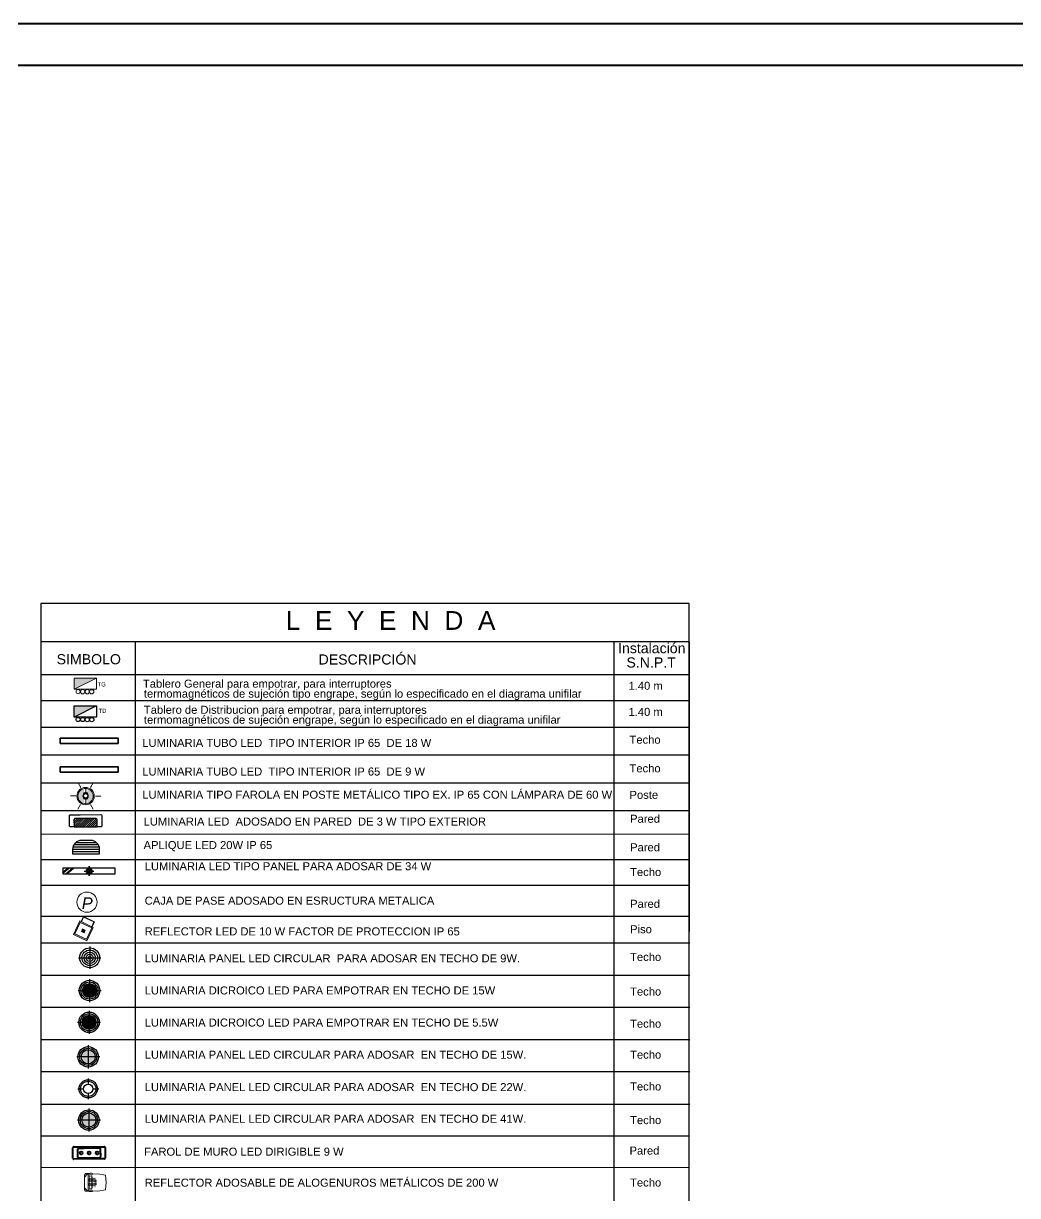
# Model space of a CAD drawing. Header units: metres. Extents: x 44 to 146, y 191 to 279.
# Drawn here: x 80.38 to 92.3, y 264.78 to 278.84 of the extents above; entities that cross this region are included whole.
import ezdxf
from ezdxf.enums import TextEntityAlignment as Align
from ezdxf.lldxf.tags import DXFTag

# ---------------------------------------------------------------- set-up
doc = ezdxf.new("R2010")
doc.units = ezdxf.units.M
doc.set_wipeout_variables(frame=1)
for name, pattern in [('CONTINUA', [0]), ('HIDDEN2', [0.1875, 0.125, -0.0625]), ('TRAZOS2', [0.375, 0.25, -0.125])]:
    doc.linetypes.add(name, pattern=pattern)
for name, color, linetype in [('.', 40, 'Continuous'), ('ALUMBRADO', 1, 'Continuous'), ('IE-LEYENDA', 142, 'Continuous'), ('RED DE HUMO', 32, 'ACI')]:
    doc.layers.add(name, color=color, linetype=linetype)
for name, color, linetype, lineweight in [('A-DOOR', 31, 'Continuous', 18), ('alumbrado exterior', 3, 'Continuous', 15), ('Artefactos', 1, 'Continuous', 9), ('Capa1', 7, 'Continuous', 5), ('circ-alumb', 4, 'Continuous', 35), ('ROTULO', 253, 'Continuous', 0), ('TOMACORRIENTE', 5, 'HIDDEN2', 30)]:
    doc.layers.add(name, color=color, linetype=linetype, lineweight=lineweight)
doc.styles.add('ESC50', font='ariali.ttf', dxfattribs={"height": 0.05})
doc.styles.get("Standard").update_dxf_attribs({"font": 'arial.ttf'})
doc.styles.add('style1', font='arial.ttf')
tags = doc.linetypes.add('ACI', pattern='A,0.5,-0.2,["ACI",Standard,S=0.1,R=0,X=-0.1,Y=-0.05],-0.25', length=0.95).pattern_tags.tags
tags[6] = DXFTag(74, 10)

# ---------------------------------------------------------------- blocks, each defined once
blk = doc.blocks.new('TD ALUMBRADO 1')
at = {"layer": 'ALUMBRADO'}
h = blk.add_hatch(color=256, dxfattribs=at)
h.dxf.hatch_style = 1
h.paths.add_polyline_path([(0.2500000000000001, 0.25), (-0.25, 3.061616997868383e-17), (-0.25, 0.2500000000000001)])
at = {"layer": 'ALUMBRADO', "color": 5}
for points in [[(0.2500000000000001, 0.25), (-0.25, 3.061616997868383e-17), (-0.25, 0.2500000000000001), (0.2500000000000001, 0.25)], [(0.2500000000000001, 0.25), (0.25, -3.061616997868383e-17), (-0.25, 3.061616997868383e-17), (-0.25, 0.2500000000000001), (0.2500000000000001, 0.25)]]:
    blk.add_lwpolyline(points, dxfattribs=at)
for centre in [(-0.1581388201357186, -0.05472760754287263), (-0.05658000578159773, -0.05562507062609256), (0.04497880857252311, -0.05652253370976724), (0.146537622926644, -0.05741999679253242)]:
    blk.add_circle(centre, 0.04729619983800148, dxfattribs=at)
blk = doc.blocks.new('ADOSADO')
at = {"layer": 'ALUMBRADO'}
for points in [[(-0.1107146317241641, 0.08499999999999998), (-0.06483975131651099, 0.08499999999999998)], [(0.005000000000113483, 0.2007146317242774), (0.005000000000113483, 0.1548397513166244)], [(0.005000000000113566, 0.01516024868337529), (0.005000000000113441, -0.03071463172427769)], [(0.07483975131673803, 0.08499999999999973), (0.120714631724391, 0.08499999999999971)]]:
    blk.add_lwpolyline(points, dxfattribs=at)
blk.add_circle((0.00500000000011358, 0.08499999999999996), 0.06983975131662451, dxfattribs=at)
at = {"color": 1}
blk.add_wipeout([(-0.6299999999998819, 0.01500000000002788), (0.640000000000109, 0.015000000000027436), (0.6400000000001089, 0.15499999999997272), (-0.6299999999998819, 0.15499999999997316)], dxfattribs=at).dxf.layer = 'ALUMBRADO'
at = {"layer": 'ALUMBRADO', "linetype": 'TRAZOS2'}
h = blk.add_hatch(color=256, dxfattribs=at)
h.dxf.hatch_style = 1
edge = h.paths.add_edge_path()
edge.add_arc((0.005000000000108917, 0.08499999999999885), 0.06983975131662451, 0, 360)
at = {"layer": 'ALUMBRADO', "color": 1}
blk.add_lwpolyline([(-0.629999999999882, 0.01500000000000579), (0.640000000000114, 0.01500000000000555), (0.640000000000114, 0.1549999999999635), (-0.629999999999882, 0.1549999999999637)], close=True, dxfattribs=at)
at = {"layer": 'ALUMBRADO', "lineweight": 50}
for points in [[(-0.4959400231371236, 0.1549999999999637), (-0.629999999999882, 0.0409008098939604)], [(-0.3793544383481733, 0.1549999999999637), (-0.5438463750862044, 0.01500000000000577)]]:
    blk.add_lwpolyline(points, dxfattribs=at)
at = {"layer": 'ALUMBRADO'}
for points in [[(-0.1107146317241645, 0.08499999999999887), (-0.06483975131651243, 0.08499999999999887)], [(0.005000000000108931, 0.154839751316606), (0.005000000000108931, 0.2007146317242723)], [(0.00500000000010889, -0.03071463172427458), (0.005000000000108903, 0.0151602486833633)], [(0.07483975131674447, 0.08499999999999884), (0.1207146317243966, 0.08499999999999883)]]:
    blk.add_lwpolyline(points, dxfattribs=at)
blk.add_circle((0.005000000000108917, 0.08499999999999885), 0.06983975131662451, dxfattribs=at)
blk = doc.blocks.new('*U254')
at = {"color": 2}
blk.add_lwpolyline([(-6.938893903907228e-18, -0.07058197215089557), (0, 0.07058197215089557)], dxfattribs=at)
blk = doc.blocks.new('*U255')
at = {"color": 0, "linetype": 'ByBlock', "lineweight": -2, "transparency": 16777216}
blk.add_blockref('*U254', (-0.03698911836055317, 1.246226080573407), dxfattribs=at)
for p, rotation in [((-0.3233873995355707, 1.083482873302389), 59.99999999999999), ((0.2471497740170132, 1.079569497111151), 299.9999999999999), ((-0.3256467883330222, 0.7540830825691167), 120), ((-0.04150789595545606, 0.5874264991068616), 180), ((0.2448903852195616, 0.7501697063778788), 239.9999999999999)]:
    blk.add_blockref('*U254', p, dxfattribs=dict(at, rotation=rotation))
blk = doc.blocks.new('A$C0124305E')
at = {"color": 114, "lineweight": 0}
blk.add_wipeout([(0.002259388797451344, 0.2974922509032759), (0.04919605317039201, 0.2977227911339744), (0.08292106847715121, 0.2865621955450325), (0.11839121383377313, 0.2740706199810229), (0.1539976485676788, 0.2559254111682573), (0.18184904169248217, 0.23698233576509187), (0.2078566014381611, 0.21445871207274358), (0.24765973544193037, 0.1663586355381219), (0.26818501571173625, 0.1299030982247693), (0.28013500261899266, 0.10058739425478003), (0.2945246177705546, 0.03622069944100992), (0.29540829923535605, -0.01645684611703746), (0.29000921076599734, -0.05484589053523525), (0.2810524736428836, -0.08790021472502657), (0.2733679060593618, -0.10828855968393192), (0.2622875822262859, -0.13170341902162414), (0.24915738709432572, -0.15407962198313718), (0.23549807505962272, -0.1733972486374457), (0.2154378858937381, -0.19680027139593587), (0.2029446121138473, -0.20914497249708502), (0.17442354118536726, -0.23250869371228478), (0.15283950026194904, -0.24662393790459308), (0.12581325504863008, -0.2607929317854478), (0.11393023014560565, -0.26593719428982876), (0.1010109838123547, -0.2708412273608071), (0.07614605580074951, -0.2783895539866148), (0.0491960523658377, -0.28394366091530104), (0.003696052543818784, -0.2875042208656666), (-0.0418039477972555, -0.2875042208656666), (-0.08515399630674976, -0.27368310205197327), (-0.11230043526882613, -0.26352063528968445), (-0.13623710835338143, -0.2518601347187806), (-0.16505111870988137, -0.23391977539042835), (-0.18998444856239796, -0.214193895556891), (-0.21762564936032622, -0.18624478734216704), (-0.23624452284261963, -0.16229071249970406), (-0.257981615259147, -0.12569870496197671), (-0.2771292845782803, -0.07681730068949022), (-0.28512379851454195, -0.04125726005906716), (-0.2888039474561811, 0.004995779134333356), (-0.2864663843167065, 0.041901201976533686), (-0.2815846093974876, 0.06958056002217128), (-0.2662576930893532, 0.11760672539898687), (-0.2464341667222063, 0.15662401994035935), (-0.20979998656208107, 0.2049349981137326), (-0.17824563524122822, 0.23402300949336385), (-0.1520769901080107, 0.2525659897473861), (-0.11589060588587258, 0.2719326277064633), (-0.04180394659011475, 0.29393521929232236)], dxfattribs=at).dxf.layer = 'Capa1'
at = {"layer": 'Capa1', "lineweight": 0, "true_color": 0xfecc66}
h = blk.add_hatch(color=31, dxfattribs=at)
edge = h.paths.add_edge_path()
edge.add_line((0.04919605288887385, 0.08599072657525564), (0.04919605304021379, 0.1951076067984107))
edge.add_ellipse((0, 0), major_axis=(0.1422800581706495, 0.1422800581706495), ratio=0.9999999984486516, start_angle=239.15203313530708, end_angle=390.84796677580715, ccw=False)
edge.add_line((0.04919605243485414, -0.1951076067984103), (0.049196052661864, -0.07599916709586974))
edge.add_line((0.04919605266186411, -0.07599916709586974), (0.04919605326722376, -0.0514901673421263))
edge.add_ellipse((0, 0), major_axis=(0.05035617673200633, 0.05035617673200633), ratio=0.999999992103755, start_angle=268.6947537270187, end_angle=361.305247230614)
edge.add_line((0.04919605281320394, 0.05149016855284572), (0.04919605288887391, 0.08599072657525542))
edge = h.paths.add_edge_path()
edge.add_line((-0.04180394772556617, -0.05765343829989433), (-0.04180394772556617, -0.07599916588515043))
edge.add_line((-0.04180394772556617, -0.07599916588515043), (-0.04180394780123614, -0.1968239310197533))
edge.add_ellipse((0, 0), major_axis=(0.1422800582034076, 0.1422800582034076), ratio=0.9999999980777246, start_angle=56.991011694615906, end_angle=213.0089881952459, ccw=False)
edge.add_line((-0.04180394704453649, 0.1968239310197534), (-0.04180394749855626, 0.08599072657525564))
edge.add_line((-0.0418039474985562, 0.08599072657525564), (-0.04180394757422617, 0.05765343829989455))
edge.add_ellipse((0, 0), major_axis=(0.05035617640502815, 0.05035617640502815), ratio=0.9999999986875031, start_angle=80.94550216335915, end_angle=189.0544977614403)
at = {"layer": 'Capa1', "color": 114, "lineweight": 0}
for p, q in [((-0.04180394757422623, 0.03389166910201324), (-0.0418039474985562, 0.08599072657525564)), ((0.003696052695158825, 0.09789589457213876), (0.003696052846498765, 0.2271843240596353)), ((0.04919605288887385, 0.08599072657525564), (0.04919605281320394, 0.03389166789129394)), ((-0.04180394772556617, -0.07599916588515043), (-0.04180394764989614, -0.02390010962262745)), ((0.003696052392479054, -0.08790433509275308), (0.003696052241139114, -0.2271843240596353)), ((0.04919605394825333, -0.02390010841190815), (0.04919605387258341, -0.07599916588515043))]:
    blk.add_line(p, q, dxfattribs=at)
for centre, radius in [((0, 0), 0.2272143878100906), ((0, 0), 0.2012143878100906), ((0, 0), 0.07121438781006095), ((0.003696052543818884, 0.004995779134333134), 0.05390011509880426)]:
    blk.add_circle(centre, radius, dxfattribs=at)
for start, end in [(60.67431455134843, 119.3256852626295), (240.6743145513485, 299.3256852626295)]:
    blk.add_arc((0.003696052543818884, 0.004995779134333134), 0.09290011509880426, start, end, dxfattribs=at)
at = {"rotation": 89.99999999999999}
blk.add_blockref('*U255', (0.9168262898401341, 0.03924850715800443), dxfattribs=at)
blk = doc.blocks.new('LUM PARED')
at = {"layer": 'ALUMBRADO'}
h = blk.add_hatch(dxfattribs=at)
h.set_pattern_fill('ANSI31', color=5, scale=2.5)
h.set_pattern_definition([(45, (0, 0.8839698251096024), (-0.2209708691207961, 0.2209708691207961), [])])
edge = h.paths.add_edge_path()
edge.add_line((-2.468195450446842, 0), (2.468195450446842, 0))
edge.add_line((2.468195450446842, 0), (2.468195450446842, 1.567939650219216))
edge.add_arc((2.268195450446854, 1.567939650219216), 0.1999999999999886, 0, 90)
edge.add_line((2.268195450446854, 1.767939650219205), (-2.268195450446854, 1.767939650219205))
edge.add_arc((-2.268195450446854, 1.567939650219216), 0.1999999999999886, 90, 180)
edge.add_line((-2.468195450446842, 1.567939650219216), (-2.468195450446842, 0))
at = {"layer": 'ALUMBRADO', "color": 5}
for points in [[(-1.077558463617265, 1.767939650219205), (-2.268195450446854, 1.767939650219205, 0.414213562373095), (-2.468195450446842, 1.567939650219216), (-2.468195450446842, 0), (-3.250369740128178, 0, -0.414213562373095), (-3.450369740128167, 0.1999999999999886), (-3.450369740128167, 2.407037934424636, -0.414213562373095), (-3.250369740128178, 2.607037934424625), (-1.107544794738601, 2.607037934424625), (3.250369740128178, 2.607037934424625, -0.414213562373095), (3.450369740128167, 2.407037934424636), (3.450369740128167, 0.1999999999999886, -0.414213562373095), (3.250369740128178, 0), (2.468195450446842, 0), (2.468195450446842, 1.567939650219216, 0.414213562373095), (2.268195450446854, 1.767939650219205)], [(-2.468195450446842, 0), (2.468195450446842, 0), (2.468195450446842, 1.567939650219216, 0.414213562373095), (2.268195450446854, 1.767939650219205), (-2.268195450446854, 1.767939650219205, 0.414213562373095), (-2.468195450446842, 1.567939650219216)]]:
    blk.add_lwpolyline(points, format="xyb", close=True, dxfattribs=at)
blk = doc.blocks.new('LED')
at = {"layer": 'ALUMBRADO'}
h = blk.add_hatch(color=256, dxfattribs=at)
h.dxf.hatch_style = 1
edge = h.paths.add_edge_path(flags=17)
edge.add_arc((0, 0), 0.1346349623606796, 0, 360)
edge = h.paths.add_edge_path()
edge.add_arc((0, 0), 0.1617757544291456, 0, 360)
for points in [[(-0.1848241024424624, 0), (-0.08244033697331493, 0)], [(0, 0.1848241024424624), (0, 0.08244033697331493)], [(0.08244033697331493, 0), (0.1848241024424624, 0)], [(0, -0.08244033697331493), (0, -0.1848241024424624)]]:
    blk.add_lwpolyline(points, dxfattribs=at)
at = {"layer": 'ALUMBRADO', "linetype": 'CONTINUA', "ltscale": 0.003}
for radius in [0.1617757544291456, 0.1346349623606796, 0.08244033697331495]:
    blk.add_circle((0, 0), radius, dxfattribs=at)
blk = doc.blocks.new('LED PASILLO')
at = {"layer": 'ALUMBRADO'}
h = blk.add_hatch(color=202, dxfattribs=at)
h.dxf.hatch_style = 1
edge = h.paths.add_edge_path()
edge.add_line((0, 0.1375511748460667), (0, -0.1375511748460667))
edge.add_line((-0.1375511748460667, 0), (0.1375511748460667, 0))
edge = h.paths.add_edge_path()
edge.add_line((-4.547473508864641e-13, 0), (0, 0.0845485156110044))
edge.add_arc((0, 2.273736754432321e-13), 0.08454851561089072, 90, 180)
edge.add_line((-0.0845485156110044, 2.273736754432321e-13), (-4.547473508864641e-13, 0))
edge = h.paths.add_edge_path()
edge.add_line((0.08454851561077703, 0), (-4.547473508864641e-13, 0))
edge.add_line((-4.547473508864641e-13, 0), (0, -0.08454851561066334))
edge.add_arc((0, 2.273736754432321e-13), 0.08454851561089072, 270, 359.9999999998459)
at = {"layer": 'ALUMBRADO', "color": 202}
for points in [[(-0.1375511748460667, 0), (0.1375511748460667, 0)], [(0, 0.1375511748460667), (0, -0.1375511748460667)]]:
    blk.add_lwpolyline(points, dxfattribs=at)
for radius in [0.1222244454256497, 0.1028454190172301, 0.08454851561067347]:
    blk.add_circle((0, 0), radius, dxfattribs=at)
blk = doc.blocks.new('LED SUM')
at = {"layer": 'ALUMBRADO', "color": 44}
for p, q in [((-0.1375511748460667, 0), (0.1375511748461804, 0)), ((0, 0.1375511748460667), (0, -0.1375511748460667))]:
    blk.add_line(p, q, dxfattribs=at)
for radius in [0.1222244454256497, 0.09603158152843108, 0.06983871763121244, 0.04364585373399379, 0.01745298983677515]:
    blk.add_circle((0, 0), radius, dxfattribs=at)
blk = doc.blocks.new('LED CENTRAL')
at = {"layer": 'ALUMBRADO'}
h = blk.add_hatch(color=5, dxfattribs=at)
h.dxf.hatch_style = 1
edge = h.paths.add_edge_path()
edge.add_arc((0, 0), 0.08454851561067347, 0, 360)
at = {"layer": 'ALUMBRADO', "color": 5}
for points in [[(-0.1375511748460667, 0), (0.1375511748461804, 0)], [(0, 0.1375511748460667), (0, -0.1375511748460667)]]:
    blk.add_lwpolyline(points, dxfattribs=at)
for radius in [0.1222244454256497, 0.1028454190172301, 0.08454851561067347]:
    blk.add_circle((0, 0), radius, dxfattribs=at)
blk = doc.blocks.new('LUM PARED 20 W')
at = {"layer": 'ALUMBRADO', "color": 6}
blk.add_lwpolyline([(-0.05000000000001137, -0.1499999999999999), (0.05000000000001137, -0.1499999999999999, 0.414213562373095), (0.1500000000000057, -0.04999999999999982), (0.1500000000000057, 0), (-0.1500000000000057, 0), (-0.1500000000000057, -0.04999999999999982, 0.414213562373095)], format="xyb", close=True, dxfattribs=at)
for points in [[(-0.1500000000000057, -0.02499999999999991), (0.1500000000000057, -0.02499999999999991)], [(-0.1500000000000057, -0.04999999999999982), (0.1500000000000057, -0.04999999999999982)], [(-0.1468245836551887, -0.07499999999999973), (0.1468245836551603, -0.07499999999999973)], [(-0.1366025403784477, -0.09999999999999964), (0.1366025403784192, -0.09999999999999964)], [(-0.1161437827766463, -0.1249999999999996), (0.1161437827765894, -0.1249999999999996)]]:
    blk.add_lwpolyline(points, dxfattribs=at)
blk = doc.blocks.new('REFLECTOR NEOS')
at = {"layer": 'Artefactos', "color": 5, "lineweight": 20, "ltscale": 0.1}
for points in [[(-0.2473198585212231, -0.0061899148859092), (-0.2473198585212231, 0.2862664647400379), (-0.1969460509717464, 0.345210631377995), (-0.0609561912715435, 0.345067547634244), (-0.0451450292021036, 0.3557428186759353), (-0.013092752546072, 0.3662127954885364), (0.0347845554351807, 0.3662127954885364), (0.0682792514562607, 0.355537524446845), (0.0873774699866772, 0.3397299125790596), (0.0881212763488293, 0.3289139606058598)], [(-0.0653250627219677, 0.3183615449815988), (-0.0653250627219677, 0.3354374086484313), (-0.1275156326591968, 0.3354374086484313), (-0.238332461565733, 0.2062081564217806), (-0.238332461565733, -0.0061899148859084)], [(-0.0941041521728039, 0.3163824239745736), (-0.0941041521728039, -0.3287622537463903), (0.2936160452663898, -0.3554255468770862), (0.6030848622322083, -0.29322156496346), (0.6279805079102517, -0.0061899148859084), (0.6030848622322083, 0.2968359785154462), (0.2936160452663898, 0.3430457171052694), (-0.0941041521728039, 0.3163824239745736)], [(-0.2473198585212231, -0.0061899148859075), (-0.2473198585212231, -0.2986462945118546), (-0.1969460509717464, -0.3575904611498117), (-0.0609561912715435, -0.3574473774060607), (-0.0451450292021036, -0.368122648447752), (-0.013092752546072, -0.3785926252603531), (0.0347845554351807, -0.3785926252603531), (0.0682792514562607, -0.3679173542186618), (0.0873774699866772, -0.3521097423508763), (0.0881212763488293, -0.3412937903776765)], [(-0.0653250627219677, -0.3307413747534156), (-0.0653250627219677, -0.347817238420248), (-0.1275156326591968, -0.347817238420248), (-0.238332461565733, -0.2185879861935973), (-0.238332461565733, -0.0061899148859084)]]:
    blk.add_lwpolyline(points, dxfattribs=at)
for centre in [(-0.04481216147542, 0.2575377933681011), (-0.04481216147542, 0.2143390290439129), (-0.04481216147542, 0.1717996932566166), (-0.04481216147542, 0.1282214466482401), (-0.04481216147542, 0.08534617628902201), (-0.04481216147542, 0.0429748073220253), (-0.04481216147542, 0), (0, 0.2575377933681011), (0, 0.2143390290439129), (0, 0.1717996932566166), (0, 0.1282214466482401), (0, 0.08534617628902201), (0, 0.0429748073220253), (0, 0), (0.0006379932165146, 0.2582034431397915), (0.042981393635273, 0.258421178907156), (0.0439106449484825, 0.2575377933681011), (0.0439106449484825, 0.2143390290439129), (0.0439106449484825, 0.1717996932566166), (0.0439106449484825, 0.1282214466482401), (0.0439106449484825, 0.08534617628902201), (0.0439106449484825, 0.0429748073220253), (0.0439106449484825, 0), (0.0878212936222553, 0.2143390290439129), (0.0878212936222553, 0.1717996932566166), (0.0878212936222553, 0.1282214466482401), (0.0878212936222553, 0.08534617628902201), (0.0878212936222553, 0.0429748073220253), (0.0878212936222553, 0), (0.130996860563755, 0.2143390290439129), (0.130996860563755, 0.1717996932566166), (0.130996860563755, 0.1282214466482401), (0.130996860563755, 0.08534617628902201), (0.130996860563755, 0.0429748073220253), (0.130996860563755, 0), (0.1748936381191015, 0.1717996932566166), (0.1748936381191015, 0.1282214466482401), (0.1748936381191015, 0.08534617628902201), (0.1748936381191015, 0.0429748073220253), (0.1748936381191015, 0), (0.2184436805546284, 0.08534617628902201), (0.2184436805546284, 0.0429748073220253), (0.2184436805546284, 0), (-0.04481216147542, -0.0438955184072256), (-0.04481216147542, -0.0877910368144512), (-0.04481216147542, -0.1298575755208731), (-0.04481216147542, -0.1728386040776968), (-0.04481216147542, -0.2158134113997221), (-0.04481216147542, -0.2594787515699863), (0, -0.0438955184072256), (0, -0.0877910368144512), (0, -0.1298575755208731), (0, -0.1728386040776968), (0, -0.2158134113997221), (0, -0.2594787515699863), (0.0439106449484825, -0.0438955184072256), (0.0439106449484825, -0.0877910368144512), (0.0439106449484825, -0.1298575755208731), (0.0439106449484825, -0.1728386040776968), (0.0439106449484825, -0.2158134113997221), (0.0439106449484825, -0.2594787515699863), (0.0878212936222553, -0.0438955184072256), (0.0878212936222553, -0.0877910368144512), (0.0878212936222553, -0.1298575755208731), (0.0878212936222553, -0.1728386040776968), (0.0878212936222553, -0.2158134113997221), (0.130996860563755, -0.0438955184072256), (0.130996860563755, -0.0877910368144512), (0.130996860563755, -0.1298575755208731), (0.130996860563755, -0.1728386040776968), (0.130996860563755, -0.2158134113997221), (0.1748936381191015, -0.0438955184072256), (0.1748936381191015, -0.0877910368144512), (0.1748936381191015, -0.1298575755208731), (0.1748936381191015, -0.1728386040776968), (0.2184436805546284, -0.0438955184072256), (0.2184436805546284, -0.0877910368144512)]:
    blk.add_circle(centre, 0.0048623495577625, dxfattribs=at)
blk = doc.blocks.new('llum')
at = {"layer": 'Artefactos', "lineweight": 9, "xscale": 0.75, "yscale": 0.75, "zscale": 0.75, "rotation": 270}
blk.add_blockref('REFLECTOR NEOS', (0.0025746367225494, 0.0012141387487726), dxfattribs=at)
blk = doc.blocks.new('CAJ A DE PASO EMT')
at = {"layer": 'alumbrado exterior'}
blk.add_circle((0, 0), 0.2018504002154765, dxfattribs=at)
at = {"layer": 'IE-LEYENDA', "color": 7, "style": 'ESC50'}
blk.add_text('P', height=0.2348892726867098, dxfattribs=at).set_placement((0.005606623600897365, -0.1395406398356158), align=Align.CENTER)
blk = doc.blocks.new('REFLECTOR DE 10W')
at = {"layer": '.', "true_color": 0xf8d731}
h = blk.add_hatch(color=40, dxfattribs=at)
h.dxf.hatch_style = 1
h.paths.add_polyline_path([(-0.05064062662694369, 0.07500000000000284), (-0.2006406266269209, 0.07500000000000284), (-0.2006406266268641, -0.07499999999998865), (-0.05064062662694369, -0.07499999999999574)])
h.paths.add_polyline_path([(-0.06254751661577984, -0.06309311001115958), (-0.1887337366380279, -0.06309311001115248), (-0.1887337366380848, 0.06309311001116669), (-0.06254751661577984, 0.06309311001116669)], flags=16)
h.paths.add_polyline_path([(-0.1111876031453107, 0.0144530234816429), (-0.1111876031453107, -0.0144530234816358), (-0.1400936501084971, -0.0144530234816287), (-0.1400936501085539, 0.0144530234816429)], flags=0)
at = {"layer": '.'}
h = blk.add_hatch(color=5, dxfattribs=at)
h.dxf.hatch_style = 1
h.paths.add_polyline_path([(-0.1400936501085539, 0.0144530234816429), (-0.1400936501084971, -0.01445302348162869), (-0.1111876031453107, -0.01445302348163579), (-0.1111876031453107, 0.0144530234816429)])
at = {"layer": 'alumbrado exterior', "color": 40, "true_color": 0xf8d731}
for points in [[(-0.2006406266269209, 0.07500000000000284), (-0.05064062662694369, 0.07500000000000284), (-0.05064062662694369, -0.07499999999999574), (-0.2006406266268641, -0.07499999999998863)], [(-0.1887337366380848, 0.06309311001116669), (-0.06254751661577984, 0.06309311001116669), (-0.06254751661577984, -0.06309311001115958), (-0.1887337366380279, -0.06309311001115248)]]:
    blk.add_lwpolyline(points, close=True, dxfattribs=at)
at = {"layer": 'alumbrado exterior', "color": 5}
blk.add_lwpolyline([(-0.1400936501085539, 0.0144530234816429), (-0.1111876031453107, 0.0144530234816429), (-0.1111876031453107, -0.0144530234816358), (-0.1400936501084971, -0.01445302348162869)], close=True, dxfattribs=at)
at = {"layer": 'alumbrado exterior'}
for points in [[(-0.05064062662694369, 0.06056938561071945), (0.003641253811963452, 0.06056938561071945), (0.003641253811963452, -0.06056938561071945), (-0.05064062662694369, -0.06056938561071945)], [(-0.05064062662694369, 0.05692813179873468), (0, 0.05692813179873468), (0, -0.05692813179874179), (-0.05064062662694369, -0.05692813179873468)]]:
    blk.add_lwpolyline(points, dxfattribs=at)
blk = doc.blocks.new('411')
at = {"layer": 'ALUMBRADO'}
h = blk.add_hatch(color=1, dxfattribs=at)
h.dxf.hatch_style = 1
edge = h.paths.add_edge_path()
edge.add_line((114.3034443857643, 245.2664994032348), (114.0733075151293, 245.2664994032348))
edge.add_line((114.1883759504468, 245.3815678385523), (114.1883759504468, 245.1514309679173))
edge = h.paths.add_edge_path()
edge.add_line((114.1883759504468, 245.2664994032351), (114.2591050111812, 245.2664994032348))
edge.add_arc((114.188375950447, 245.2664994032348), 0.07072906073429065, -1.272221872585407e-14, 89.99999999999999)
edge.add_line((114.188375950447, 245.3372284639692), (114.1883759504468, 245.2664994032351))
edge = h.paths.add_edge_path()
edge.add_line((114.1883759504468, 245.1957703425006), (114.1883759504468, 245.2664994032351))
edge.add_line((114.1883759504468, 245.2664994032351), (114.1176468897127, 245.2664994032348))
edge.add_arc((114.188375950447, 245.2664994032348), 0.07072906073429065, 180, 269.9999999998459)
at = {"layer": 'ALUMBRADO', "color": 5}
for points in [[(114.1883759504468, 245.3815678385523), (114.1883759504468, 245.1514309679173)], [(114.3034443857643, 245.2664994032348), (114.0733075151293, 245.2664994032348)]]:
    blk.add_lwpolyline(points, dxfattribs=at)
for radius in [0.1022468598208273, 0.08603533527886388, 0.07072906073410891]:
    blk.add_circle((114.1883759504468, 245.2664994032348), radius, dxfattribs=at)
blk = doc.blocks.new('d')
at = {"layer": 'ALUMBRADO'}
h = blk.add_hatch(color=1, dxfattribs=at)
h.dxf.hatch_style = 1
edge = h.paths.add_edge_path()
edge.add_arc((114.505042033893, 245.3305113601652), 0.07072906073410891, 0, 360)
at = {"layer": 'ALUMBRADO', "color": 5}
for points in [[(114.505042033893, 245.4455797954827), (114.505042033893, 245.2154429248478)], [(114.3899735985755, 245.3305113601652), (114.6201104692106, 245.3305113601652)]]:
    blk.add_lwpolyline(points, dxfattribs=at)
for radius in [0.1022468598208273, 0.08603533527886388, 0.07072906073410891]:
    blk.add_circle((114.505042033893, 245.3305113601652), radius, dxfattribs=at)
blk = doc.blocks.new('dir')
at = {"layer": 'A-DOOR', "color": 2, "lineweight": 40}
for centre in [(114.3737102061473, 247.0264823422019), (114.4555188079867, 247.0264823422019), (114.534109624733, 247.0264823422019)]:
    blk.add_circle(centre, 0.01438469898770771, dxfattribs=at)
at = {"layer": 'ALUMBRADO', "color": 5, "lineweight": 40}
for p, q in [((114.2921691925918, 246.9745601736758), (114.2915771338019, 247.0779947057388)), ((114.3008966358973, 247.0874215116156), (114.4013217767896, 247.0879963446642)), ((114.5597535385133, 247.0727693578812), (114.3471520862364, 247.0715524281378)), ((114.4029522053321, 247.0718718277651), (114.3471520862364, 247.0715524281378)), ((114.4013217767896, 247.0879963446642), (114.6055587967583, 247.0891653964352)), ((114.5597535385133, 247.0727693578812), (114.4029522053321, 247.0718718277651)), ((114.6149856026351, 247.0798458943397), (114.615577661425, 246.9764113622767)), ((114.5696009590236, 246.9667747307525), (114.3015959984686, 246.9652406715803)), ((114.3378325841409, 247.062125622261), (114.3382531987745, 246.9886429233486)), ((114.3378325841409, 247.062125622261), (114.3382531987745, 246.9886429233486)), ((114.3476800046513, 246.9793234212531), (114.5602814569282, 246.9805403509966)), ((114.3476800046513, 246.9793234212531), (114.5044813378325, 246.9802209513693)), ((114.5696009590236, 246.9899671568734), (114.5691803443901, 247.0634498557857)), ((114.5696009590236, 246.9899671568734), (114.5691803443901, 247.0634498557857)), ((114.6062581593295, 246.9669845563999), (114.5696009590236, 246.9667747307525))]:
    blk.add_line(p, q, dxfattribs=at)
for centre, radius, start, end in [((114.300950287788, 247.0780483576295), 0.009373307536463624, 90.32795719899123, 180.327957199164), ((114.3472057381271, 247.0621792741516), 0.00937330753646338, 90.32795719890336, 180.3279571989902), ((114.3472057381271, 247.0621792741516), 0.00937330753646338, 90.32795719890336, 180.3279571989902), ((114.559807190404, 247.0633962038951), 0.00937330753647751, 0.3279571988160077, 90.32795719890336), ((114.559807190404, 247.0633962038951), 0.00937330753647751, 0.3279571988160077, 90.32795719890336), ((114.6056124486489, 247.0797922424491), 0.009373307536463461, 0.3279571989902334, 90.32795719899023), ((114.3015423465779, 246.9746138255664), 0.009373307536435041, 180.327957198817, 270.3279571989913), ((114.3476263527606, 246.9886965752393), 0.00937330753647751, 180.3279571988145, 270.3279571989041), ((114.3476263527606, 246.9886965752393), 0.00937330753647751, 180.3279571988145, 270.3279571989041), ((114.5602278050375, 246.9899135049827), 0.00937330753646338, 270.3279571989041, 0.3279571989904052), ((114.5602278050375, 246.9899135049827), 0.00937330753646338, 270.3279571989041, 0.3279571989904052), ((114.6062045074388, 246.976357710386), 0.009373307536463461, 270.3279571989902, 0.3279571989902334)]:
    blk.add_arc(centre, radius, start, end, dxfattribs=at)

msp = doc.modelspace()

# ---------------------------------------------------------------- hatches: boundary and pattern name
at = {"layer": 'ROTULO'}
h = msp.add_hatch(color=5, dxfattribs=at)
h.dxf.hatch_style = 1
h.paths.add_polyline_path([(81.25541086791277, 270.9873866130503), (80.98800508954409, 270.8537142850827), (80.98801731403077, 270.9874110620237)])

# ---------------------------------------------------------------- linework, layer by layer
at = {"color": 7, "lineweight": 40}
msp.add_lwpolyline([(44.21939625420281, 278.8392531159808), (104.2193962542062, 278.8392531159808), (104.2193962542062, 233.8392531159783), (44.21939625420281, 233.8392531159783), (44.21939625420281, 278.8392531159808)], dxfattribs=at)
msp.add_lwpolyline([(44.71939625420284, 278.3392531159808), (103.7193962542062, 278.3392531159808), (103.7193962542062, 234.3392531159783), (44.71939625420284, 234.3392531159783)], close=True, dxfattribs=at)
at = {"layer": 'A-DOOR', "color": 2, "lineweight": 35}
for points in [[(80.82279835038185, 270.2688385465627), (81.51690087897181, 270.2688385465627), (81.51690087897181, 270.2040860966667), (80.82279835038185, 270.2040860966667)], [(80.82279835038185, 269.9249841109875), (81.51690087897181, 269.9249841109875), (81.51690087897181, 269.8602316610914), (80.82279835038185, 269.8602316610914)]]:
    msp.add_lwpolyline(points, close=True, dxfattribs=at)
at = {"layer": 'IE-LEYENDA', "linetype": 'Continuous'}
for p, q in [((80.591715399637, 271.880606779413), (80.5918352881812, 259.123594151212)), ((88.3625001686741, 271.880367436997), (80.591715399637, 271.880606779413)), ((88.36232541185223, 265.0358744956274), (88.3625001686741, 271.8803674369971)), ((88.36563351822174, 271.4221317428785), (80.5917020842276, 271.422357631086)), ((81.72043992545628, 271.4223248331934), (81.72038347603211, 269.4796207063262)), ((87.463786151087, 259.1233944720049), (87.46410287033223, 271.4221579387799)), ((88.35926271046944, 259.1233684520212), (88.36563351822173, 271.4221317428784)), ((80.59169075188156, 271.0323555211739), (88.36247851106879, 271.0321297243284)), ((80.59168166366771, 270.7195850921433), (88.36247052526664, 270.719359295266)), ((80.59167235495497, 270.3992262121246), (88.36246234571269, 270.3990004152144)), ((80.59173422011122, 270.0664322326784), (88.36250055479417, 270.0662061874359)), ((80.59173767834326, 269.7330805615389), (88.36250281986997, 269.7328545163313)), ((80.59174113657532, 269.3997288888124), (88.36243683318884, 269.3997816895533)), ((81.72038347603211, 269.4796207063262), (81.72015567861115, 259.1235613654536)), ((80.59174406143507, 269.1177909379015), (88.36944170430556, 269.1175649402749)), ((80.59174725297957, 268.8101462506097), (88.36943276503217, 268.8099202533176)), ((80.59175044702802, 268.5022602112507), (88.36942381874587, 268.502034214315)), ((80.59175427001351, 268.1337486194798), (88.36941311085462, 268.1335226229662)), ((80.59175761849978, 267.8109757390529), (88.36940505939668, 267.8107497428682)), ((80.59176161681985, 267.4255630082148), (88.36939386040541, 267.4253370124716)), ((80.59176561513982, 267.0401502773767), (88.36938266141402, 267.0399242820751)), ((80.59176961345983, 266.6547375465385), (88.36952070403845, 266.6545115473419)), ((80.5917736117799, 266.2693248157003), (88.36965874666299, 266.2690988126088)), ((80.59177768026852, 265.8771482713252), (88.36966141144521, 265.8769222682745)), ((80.59177768026852, 265.8771482713252), (88.36948691052726, 265.876922273345)), ((80.58505982141209, 265.4984990238821), (88.36233721802986, 265.4982730384498)), ((80.58505393269748, 265.1198495814084), (88.36233132931523, 265.1196235959761)), ((80.59177513727728, 265.1198493861094), (88.36903985587624, 265.1196234010455))]:
    msp.add_line(p, q, dxfattribs=at)
at = {"layer": 'ROTULO', "color": 5}
for points in [[(81.25541086791277, 270.9873866130503), (80.98800508954409, 270.8537142850827), (80.98801731403077, 270.9874110620237), (81.25541086791277, 270.9873866130503)], [(81.25541086791277, 270.9873866130503), (81.25539864342649, 270.8536898361091), (80.98800508954409, 270.8537142850827), (80.98801731403077, 270.9874110620237), (81.25541086791277, 270.9873866130503)]]:
    msp.add_lwpolyline(points, dxfattribs=at)
for centre in [(81.03712858817161, 270.8244421743069), (81.09144088888397, 270.8239572566027), (81.14575318959628, 270.8234723388984), (81.20006549030882, 270.8229874211945)]:
    msp.add_circle(centre, 0.0252933980253473, dxfattribs=at)

# ---------------------------------------------------------------- block references
at = {"layer": 'A-DOOR', "color": 2, "lineweight": 80, "xscale": 1.2, "yscale": 1.2, "zscale": 1.2}
for name, p in [('d', (-56.23779100122779, -27.53775056394775)), ('411', (-55.85998652182789, -28.63311259237557)), ('dir', (-56.17597129631964, -31.13959006081027))]:
    msp.add_blockref(name, p, dxfattribs=at)
at = {"layer": 'ALUMBRADO', "xscale": 1.0841688, "yscale": 1.0841688, "zscale": 1.0841688, "rotation": 180}
msp.add_blockref('LUM PARED 20 W', (81.13223523859678, 268.8778573010976), dxfattribs=at)
at = {"layer": 'ALUMBRADO'}
for name, p, xscale, yscale, zscale in [('LED CENTRAL', (81.17393592078797, 267.2402081200244), 1.00386, 1.00386, 1.00386), ('LED', (81.15801388212289, 266.0610675243793), 0.6776055000000002, 0.6776055000000002, 0.6776055000000002)]:
    msp.add_blockref(name, p, dxfattribs=dict(at, xscale=xscale, yscale=yscale, zscale=zscale))
at = {"layer": 'alumbrado exterior', "xscale": 0.6000000000000001, "yscale": 0.6000000000000001, "zscale": 0.6000000000000001}
msp.add_blockref('CAJ A DE PASO EMT', (81.14301140575334, 268.3006151464061), dxfattribs=at)
at = {"layer": 'alumbrado exterior', "xscale": 1.2, "yscale": 1.2, "zscale": 1.2, "rotation": 64.76598913906687}
msp.add_blockref('REFLECTOR DE 10W', (81.16364644688792, 268.0915139661139), dxfattribs=at)
at = {"layer": 'circ-alumb', "xscale": -0.3985293312026946, "yscale": 0.3985293312062044, "zscale": 0.3985293312000001, "rotation": 90.00537949378331}
msp.add_blockref('llum', (81.18619674438095, 264.9383715285413), dxfattribs=at)
at = {"layer": 'RED DE HUMO', "xscale": 0.9735359766647802, "yscale": 0.9735359766647802, "zscale": 0.9735359766647802}
msp.add_blockref('LED SUM', (81.17575046969519, 267.6327486701261), dxfattribs=at)
at = {"layer": 'ROTULO', "xscale": 0.5347871099999987, "yscale": 0.5347871099999987, "zscale": 0.5347871099999987, "rotation": 359.9947611938667}
msp.add_blockref('TD ALUMBRADO 1', (81.12171723283504, 270.5201540752835), dxfattribs=at)
at = {"layer": 'TOMACORRIENTE', "xscale": 1.00386, "yscale": 1.00386, "zscale": 1.00386, "rotation": 270}
msp.add_blockref('LED PASILLO', (81.15764182728098, 266.4449082110211), dxfattribs=at)

# ---------------------------------------------------------------- texts
at = {"layer": 'IE-LEYENDA', "style": 'style1'}
for s, height, p in [('L  E  Y  E  N  D  A', 0.2248919338701288, (83.52668565498865, 271.5661559815992)), ('Instalación ', 0.1210956566993001, (87.51026206728952, 271.2858274928942)), ('DESCRIPCIÓN', 0.1210956566993001, (83.91961462994713, 271.1503982329349)), ('S.N.P.T', 0.1210956566993001, (87.61096297480168, 271.1144401469724)), ('Tablero General para empotrar, para interruptores', 0.096, (81.81383486729715, 270.8727944193323)), ('1.40 m', 0.096, (87.63601093717136, 270.8472699154035)), ('termomagnéticos de sujeción tipo engrape, según lo especificado en el diagrama unifilar', 0.096, (81.82552703181295, 270.7533109618428)), ('Tablero de Distribucion para empotrar, para interruptores', 0.096, (81.82552139548292, 270.5593365276437)), ('1.40 m', 0.096, (87.63600184895893, 270.5344994863731)), ('termomagnéticos de sujeción engrape, según lo especificado en el diagrama unifilar', 0.096, (81.82551794359965, 270.4405405328124)), ('LUMINARIA TUBO LED  TIPO INTERIOR IP 65  DE 18 W', 0.096, (81.80620733559886, 270.1627434217942)), ('Techo', 0.096, (87.64805074518017, 270.2007145657345)), ('LUMINARIA TUBO LED  TIPO INTERIOR IP 65  DE 9 W', 0.096, (81.80620733559886, 269.818888986219)), ('Techo', 0.096, (87.64805074518017, 269.8574209867813)), ('LUMINARIA TIPO FAROLA EN POSTE METÁLICO TIPO EX. IP 65 CON LÁMPARA DE 60 W', 0.096, (81.80626270922626, 269.5410714989216)), ('Poste', 0.096, (87.64810611880768, 269.5389184696996)), ('Pared', 0.096, (87.65504500324263, 269.2523521637247)), ('LUMINARIA LED  ADOSADO EN PARED  DE 3 W TIPO EXTERIOR', 0.096, (81.82197008657886, 269.2188485819174)), ('APLIQUE LED 20W IP 65', 0.096, (81.82197008657886, 268.9370199561449)), ('Pared', 0.096, (87.65501729058778, 268.9102218700179)), ('LUMINARIA LED TIPO PANEL PARA ADOSAR DE 34 W ', 0.096, (81.83523655239814, 268.682982244814)), ('Techo', 0.096, (87.65501729058778, 268.6134048125986)), ('CAJA DE PASE ADOSADO EN ESRUCTURA METALICA', 0.096, (81.83522760610818, 268.27006718419)), ('Pared', 0.096, (87.65501729058778, 268.2323150477121)), ('REFLECTOR LED DE 10 W FACTOR DE PROTECCION IP 65', 0.096, (81.83520751936166, 267.9015555931139)), ('Piso', 0.096, (87.65501729058778, 267.9274431670584)), ('LUMINARIA PANEL LED CIRCULAR  PARA ADOSAR EN TECHO DE 9W.', 0.096, (81.83520751936166, 267.5787827127839)), ('Techo', 0.096, (87.65501729058778, 267.5950904285735)), ('LUMINARIA DICROICO LED PARA EMPOTRAR EN TECHO DE 15W', 0.096, (81.83519632037027, 267.1933699823874)), ('Techo', 0.096, (87.65501729058778, 267.1800411464605)), ('LUMINARIA DICROICO LED PARA EMPOTRAR EN TECHO DE 5.5W', 0.096, (81.83519632037027, 266.8081299914651)), ('Techo', 0.096, (87.65501729058778, 266.7948011555382)), ('LUMINARIA PANEL LED CIRCULAR PARA ADOSAR  EN TECHO DE 15W.', 0.096, (81.83532316400633, 266.4225445172577)), ('Techo', 0.096, (87.65515533321226, 266.4234289054882)), ('LUMINARIA PANEL LED CIRCULAR PARA ADOSAR  EN TECHO DE 22W.', 0.096, (81.83532316400633, 266.0338361670608)), ('Techo', 0.096, (87.65515533321226, 266.041599733119)), ('LUMINARIA PANEL LED CIRCULAR PARA ADOSAR  EN TECHO DE 41W.', 0.096, (81.83532316400633, 265.6545938708967)), ('Techo', 0.096, (87.65515533321226, 265.6381174286862)), ('FAROL DE MURO LED DIRIGIBLE 9 W', 0.096, (81.82838229259336, 265.2595424505098)), ('Pared', 0.096, (87.648248255309, 265.2726318753642)), ('REFLECTOR ADOSABLE DE ALOGENUROS METÁLICOS DE 200 W', 0.096, (81.83508374468637, 264.8876566266749)), ('Techo', 0.096, (87.6549609063919, 264.8894463010982))]:
    msp.add_text(s, height=height, rotation=359.9983351830777, dxfattribs=at).set_placement(p)
at = {"layer": 'ROTULO', "style": 'style1'}
msp.add_text('SIMBOLO', height=0.1210956566993001, rotation=359.9983351830777, dxfattribs=at).set_placement((80.77916288938354, 271.1534178030419))
at = {"layer": 'ROTULO', "color": 5, "insert": (81.31947844768683, 270.9115930219024), "char_height": 0.05005607502451227, "attachment_point": 5, "rotation": 359.998335148614, "line_spacing_factor": 1.005125552525155, "style": 'style1'}
msp.add_mtext('TG', dxfattribs=at)
at = {"layer": 'ROTULO', "color": 6, "insert": (81.3290264222452, 270.5953075325182), "char_height": 0.05005607502451227, "attachment_point": 5, "rotation": 359.998335148614, "line_spacing_factor": 1.005125552525155, "style": 'style1'}
msp.add_mtext('TD', dxfattribs=at)

# ---------------------------------------------------------------- next in the draw order: block references
at = {"layer": 'ROTULO'}
for name, p, xscale, yscale, zscale in [('A$C0124305E', (81.12600566494007, 269.5725464406146), 0.4561832303149608, 0.4561832303149608, 0.4561832303149608), ('ADOSADO', (81.16609820447992, 268.630881280915), 0.4951732500000001, 0.4951732500000001, 0.4951732500000001)]:
    msp.add_blockref(name, p, dxfattribs=dict(at, xscale=xscale, yscale=yscale, zscale=zscale))

# ---------------------------------------------------------------- next in the draw order: block references
at = {"layer": 'ALUMBRADO', "xscale": 0.05623984521879805, "yscale": 0.05623984521879805, "zscale": 0.05623984521879805, "rotation": 0.3279571989697053}
msp.add_blockref('LUM PARED', (81.12636440234255, 269.2029296246142), dxfattribs=at)

doc.saveas('drawing.dxf')
